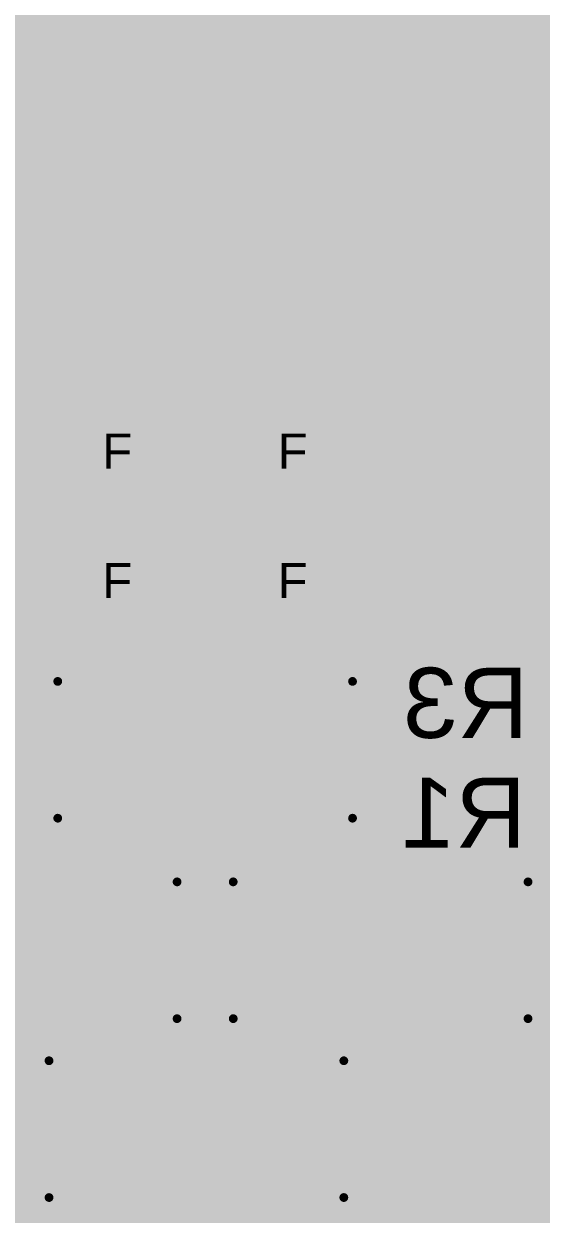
# Model space of a CAD drawing. Header units: inches. Extents: x -38 to 276, y -7 to 269.
# Drawn here: x 19.73 to 27.22, y 101.99 to 119.23 of the extents above; entities that cross this region are included whole.
import ezdxf

# ---------------------------------------------------------------- set-up
doc = ezdxf.new("R2010")
doc.units = ezdxf.units.IN
for name, color, linetype in [('Bottom Layer', 5, 'Continuous'), ('Bottom Overlay', 54, 'Continuous'), ('Bottom Paste', 16, 'Continuous'), ('Bottom Solder', 6, 'Continuous'), ('Drill Drawing', 1, 'Continuous'), ('Multi-Layer', 9, 'Continuous'), ('Top Layer', 1, 'Continuous'), ('Top Overlay', 2, 'Continuous'), ('Top Solder', 216, 'Continuous'), ('Via Holes', 16, 'Continuous')]:
    doc.layers.add(name, color=color, linetype=linetype)
doc.styles.add('Arial', font='', dxfattribs={"height": 0.2})
doc.styles.get('Arial').set_extended_font_data('Arial')

# ---------------------------------------------------------------- blocks, each defined once
blk = doc.blocks.new('R___1206_B_79')
at = {"layer": 'Bottom Layer'}
for points in [[(-2.03199746, 0.889), (-0.50799746, 0.889), (-0.50799746, -0.889), (-2.03199746, -0.889)], [(0.50799746, 0.889), (2.03199746, 0.889), (2.03199746, -0.889), (0.50799746, -0.889)]]:
    blk.add_hatch(color=5, dxfattribs=at).paths.add_polyline_path(points)
at = {"layer": 'Bottom Paste'}
for points in [[(-2.03199746, 0.889), (-0.50799746, 0.889), (-0.50799746, -0.889), (-2.03199746, -0.889)], [(0.50799746, 0.889), (2.03199746, 0.889), (2.03199746, -0.889), (0.50799746, -0.889)]]:
    blk.add_hatch(color=16, dxfattribs=at).paths.add_polyline_path(points)
at = {"layer": 'Bottom Solder'}
for points in [[(-2.13359746, 0.9905999999999999), (-0.40639746, 0.9905999999999999), (-0.40639746, -0.9905999999999999), (-2.13359746, -0.9905999999999999)], [(0.40639746, 0.9905999999999999), (2.13359746, 0.9905999999999999), (2.13359746, -0.9905999999999999), (0.40639746, -0.9905999999999999)]]:
    blk.add_hatch(color=6, dxfattribs=at).paths.add_polyline_path(points)
at = {"layer": 'Bottom Overlay', "const_width": 0.127}
for points in [[(-2.1336, -0.9905999999999999), (-2.1336, 0.9905999999999999)], [(-2.1336, 0.9905999999999999), (2.1336, 0.9905999999999999)], [(2.1336, -0.9905999999999999), (2.1336, 0.9905999999999999)], [(-2.1336, -0.9905999999999999), (2.1336, -0.9905999999999999)]]:
    blk.add_lwpolyline(points, dxfattribs=at)
at = {"layer": 'Bottom Overlay', "const_width": 0.0635}
for points in [[(-2.16535, 0.9905999999999999, 1), (-2.10185, 0.9905999999999999, 1)], [(-2.16535, 0.9905999999999999, 1), (-2.10185, 0.9905999999999999, 1)], [(2.10185, 0.9905999999999999, 1), (2.16535, 0.9905999999999999, 1)], [(2.10185, 0.9905999999999999, 1), (2.16535, 0.9905999999999999, 1)], [(-2.16535, -0.9905999999999999, 1), (-2.10185, -0.9905999999999999, 1)], [(-2.16535, -0.9905999999999999, 1), (-2.10185, -0.9905999999999999, 1)], [(2.10185, -0.9905999999999999, 1), (2.16535, -0.9905999999999999, 1)], [(2.10185, -0.9905999999999999, 1), (2.16535, -0.9905999999999999, 1)]]:
    blk.add_lwpolyline(points, format="xyb", close=True, dxfattribs=at)
blk = doc.blocks.new('R___1206_B_80')
at = {"layer": 'Bottom Layer'}
for points in [[(-2.03199746, 0.889), (-0.50799746, 0.889), (-0.50799746, -0.889), (-2.03199746, -0.889)], [(0.50799746, 0.889), (2.03199746, 0.889), (2.03199746, -0.889), (0.50799746, -0.889)]]:
    blk.add_hatch(color=5, dxfattribs=at).paths.add_polyline_path(points)
at = {"layer": 'Bottom Paste'}
for points in [[(-2.03199746, 0.889), (-0.50799746, 0.889), (-0.50799746, -0.889), (-2.03199746, -0.889)], [(0.50799746, 0.889), (2.03199746, 0.889), (2.03199746, -0.889), (0.50799746, -0.889)]]:
    blk.add_hatch(color=16, dxfattribs=at).paths.add_polyline_path(points)
at = {"layer": 'Bottom Solder'}
for points in [[(-2.13359746, 0.9905999999999999), (-0.40639746, 0.9905999999999999), (-0.40639746, -0.9905999999999999), (-2.13359746, -0.9905999999999999)], [(0.40639746, 0.9905999999999999), (2.13359746, 0.9905999999999999), (2.13359746, -0.9905999999999999), (0.40639746, -0.9905999999999999)]]:
    blk.add_hatch(color=6, dxfattribs=at).paths.add_polyline_path(points)
at = {"layer": 'Bottom Overlay', "const_width": 0.127}
for points in [[(-2.1336, -0.99060254), (-2.1336, 0.9905999999999999)], [(-2.1336, 0.9905999999999999), (2.1336, 0.9905999999999999)], [(2.1336, -0.9905974599999998), (2.1336, 0.9905999999999999)], [(-2.1336, -0.99060254), (2.1336, -0.9905974599999998)]]:
    blk.add_lwpolyline(points, dxfattribs=at)
at = {"layer": 'Bottom Overlay', "const_width": 0.0635}
for points in [[(-2.16535, 0.9905999999999999, 1), (-2.10185, 0.9905999999999999, 1)], [(-2.16535, 0.9905999999999999, 1), (-2.10185, 0.9905999999999999, 1)], [(2.10185, 0.9905999999999999, 1), (2.16535, 0.9905999999999999, 1)], [(2.10185, 0.9905999999999999, 1), (2.16535, 0.9905999999999999, 1)], [(-2.16535, -0.99060254, 1), (-2.10185, -0.99060254, 1)], [(-2.16535, -0.99060254, 1), (-2.10185, -0.99060254, 1)], [(2.10185, -0.9905974599999998, 1), (2.16535, -0.9905974599999998, 1)], [(2.10185, -0.9905974599999998, 1), (2.16535, -0.9905974599999998, 1)]]:
    blk.add_lwpolyline(points, format="xyb", close=True, dxfattribs=at)
blk = doc.blocks.new('R___1206_B_83')
at = {"layer": 'Bottom Layer'}
for points in [[(-2.03199746, 0.889), (-0.50799746, 0.889), (-0.50799746, -0.889), (-2.03199746, -0.889)], [(0.50799746, 0.889), (2.03199746, 0.889), (2.03199746, -0.889), (0.50799746, -0.889)]]:
    blk.add_hatch(color=5, dxfattribs=at).paths.add_polyline_path(points)
at = {"layer": 'Bottom Paste'}
for points in [[(-2.03199746, 0.889), (-0.50799746, 0.889), (-0.50799746, -0.889), (-2.03199746, -0.889)], [(0.50799746, 0.889), (2.03199746, 0.889), (2.03199746, -0.889), (0.50799746, -0.889)]]:
    blk.add_hatch(color=16, dxfattribs=at).paths.add_polyline_path(points)
at = {"layer": 'Bottom Solder'}
for points in [[(-2.13359746, 0.9905999999999999), (-0.40639746, 0.9905999999999999), (-0.40639746, -0.9905999999999999), (-2.13359746, -0.9905999999999999)], [(0.40639746, 0.9905999999999999), (2.13359746, 0.9905999999999999), (2.13359746, -0.9905999999999999), (0.40639746, -0.9905999999999999)]]:
    blk.add_hatch(color=6, dxfattribs=at).paths.add_polyline_path(points)
at = {"layer": 'Bottom Overlay', "const_width": 0.127}
for points in [[(-2.13359746, -0.99060254), (-2.13359746, 0.99060254)], [(-2.13359746, 0.99060254), (2.1336, 0.9905974599999998)], [(2.1336, -0.9905999999999999), (2.1336, 0.9905974599999998)], [(-2.13359746, -0.99060254), (2.1336, -0.9905999999999999)]]:
    blk.add_lwpolyline(points, dxfattribs=at)
at = {"layer": 'Bottom Overlay', "const_width": 0.0635}
for points in [[(-2.16534746, 0.99060254, 1), (-2.10184746, 0.99060254, 1)], [(-2.16534746, 0.99060254, 1), (-2.10184746, 0.99060254, 1)], [(2.10185, 0.9905974599999998, 1), (2.16535, 0.9905974599999998, 1)], [(2.10185, 0.9905974599999998, 1), (2.16535, 0.9905974599999998, 1)], [(-2.16534746, -0.99060254, 1), (-2.10184746, -0.99060254, 1)], [(-2.16534746, -0.99060254, 1), (-2.10184746, -0.99060254, 1)], [(2.10185, -0.9905999999999999, 1), (2.16535, -0.9905999999999999, 1)], [(2.10185, -0.9905999999999999, 1), (2.16535, -0.9905999999999999, 1)]]:
    blk.add_lwpolyline(points, format="xyb", close=True, dxfattribs=at)
blk = doc.blocks.new('R___1206_B_84')
at = {"layer": 'Bottom Layer'}
for points in [[(-2.03199746, 0.889), (-0.50799746, 0.889), (-0.50799746, -0.889), (-2.03199746, -0.889)], [(0.50799746, 0.889), (2.03199746, 0.889), (2.03199746, -0.889), (0.50799746, -0.889)]]:
    blk.add_hatch(color=5, dxfattribs=at).paths.add_polyline_path(points)
at = {"layer": 'Bottom Paste'}
for points in [[(-2.03199746, 0.889), (-0.50799746, 0.889), (-0.50799746, -0.889), (-2.03199746, -0.889)], [(0.50799746, 0.889), (2.03199746, 0.889), (2.03199746, -0.889), (0.50799746, -0.889)]]:
    blk.add_hatch(color=16, dxfattribs=at).paths.add_polyline_path(points)
at = {"layer": 'Bottom Solder'}
for points in [[(-2.13359746, 0.9905999999999999), (-0.40639746, 0.9905999999999999), (-0.40639746, -0.9905999999999999), (-2.13359746, -0.9905999999999999)], [(0.40639746, 0.9905999999999999), (2.13359746, 0.9905999999999999), (2.13359746, -0.9905999999999999), (0.40639746, -0.9905999999999999)]]:
    blk.add_hatch(color=6, dxfattribs=at).paths.add_polyline_path(points)
at = {"layer": 'Bottom Overlay', "const_width": 0.127}
for points in [[(-2.13359746, -0.99060254), (-2.13359746, 0.99060254)], [(-2.13359746, 0.99060254), (2.1336, 0.9905999999999999)], [(2.1336, -0.9905974599999998), (2.1336, 0.9905999999999999)], [(-2.13359746, -0.99060254), (2.1336, -0.9905974599999998)]]:
    blk.add_lwpolyline(points, dxfattribs=at)
at = {"layer": 'Bottom Overlay', "const_width": 0.0635}
for points in [[(-2.16534746, 0.99060254, 1), (-2.10184746, 0.99060254, 1)], [(-2.16534746, 0.99060254, 1), (-2.10184746, 0.99060254, 1)], [(2.10185, 0.9905999999999999, 1), (2.16535, 0.9905999999999999, 1)], [(2.10185, 0.9905999999999999, 1), (2.16535, 0.9905999999999999, 1)], [(-2.16534746, -0.99060254, 1), (-2.10184746, -0.99060254, 1)], [(-2.16534746, -0.99060254, 1), (-2.10184746, -0.99060254, 1)], [(2.10185, -0.9905974599999998, 1), (2.16535, -0.9905974599999998, 1)], [(2.10185, -0.9905974599999998, 1), (2.16535, -0.9905974599999998, 1)]]:
    blk.add_lwpolyline(points, format="xyb", close=True, dxfattribs=at)
blk = doc.blocks.new('KN151M45025_30A_153')
at = {"layer": 'Bottom Layer'}
h = blk.add_hatch(color=5, dxfattribs=at)
edge = h.paths.add_edge_path()
edge.add_arc((-4.999989999999999, 0), 1.89999874, 0, 360)
h = blk.add_hatch(color=5, dxfattribs=at)
edge = h.paths.add_edge_path()
edge.add_arc((4.99998746, 0), 1.89999874, 0, 360)
at = {"layer": 'Bottom Solder'}
h = blk.add_hatch(color=6, dxfattribs=at)
edge = h.paths.add_edge_path()
edge.add_arc((-4.999989999999999, 0), 1.94999864, 0, 360)
h = blk.add_hatch(color=6, dxfattribs=at)
edge = h.paths.add_edge_path()
edge.add_arc((4.99998746, 0), 1.94999864, 0, 360)
at = {"layer": 'Multi-Layer'}
h = blk.add_hatch(color=9, dxfattribs=at)
edge = h.paths.add_edge_path()
edge.add_arc((-4.999989999999999, 0), 1.89999874, 0, 360)
h = blk.add_hatch(color=9, dxfattribs=at)
edge = h.paths.add_edge_path()
edge.add_arc((4.99998746, 0), 1.89999874, 0, 360)
at = {"layer": 'Top Layer'}
h = blk.add_hatch(color=1, dxfattribs=at)
edge = h.paths.add_edge_path()
edge.add_arc((-4.999989999999999, 0), 1.89999874, 0, 360)
h = blk.add_hatch(color=1, dxfattribs=at)
edge = h.paths.add_edge_path()
edge.add_arc((4.99998746, 0), 1.89999874, 0, 360)
at = {"layer": 'Top Overlay'}
for points in [[(6.1000132, 6.600012199999999), (9.084513199999998, 9.584512199999999), (9.78301574, 8.88601474), (6.79851066, 5.90151474)], [(6.14299, 1.27), (3.85699, 1.27), (3.85699, 2.794), (6.14299, 2.794)]]:
    blk.add_hatch(color=2, dxfattribs=at).paths.add_polyline_path(points)
at = {"layer": 'Top Solder'}
h = blk.add_hatch(color=216, dxfattribs=at)
edge = h.paths.add_edge_path()
edge.add_arc((-4.999989999999999, 0), 1.94999864, 0, 360)
h = blk.add_hatch(color=216, dxfattribs=at)
edge = h.paths.add_edge_path()
edge.add_arc((4.99998746, 0), 1.94999864, 0, 360)
at = {"layer": 'Top Overlay', "const_width": 0.127}
for points in [[(12.419838, 0, 1), (-12.579858, 0, 1)], [(3.79349, 2.921, 1), (3.92049, 2.921, 1)], [(3.79349, 2.921, 1), (3.92049, 2.921, 1)], [(6.07949254, 2.921, 1), (6.206492539999999, 2.921, 1)], [(6.07949254, 2.921, 1), (6.206492539999999, 2.921, 1)]]:
    blk.add_lwpolyline(points, format="xyb", close=True, dxfattribs=at)
blk.add_lwpolyline([(0.04445762, 9.99744, -228.200389399901), (-0.13080492, 9.999979999999999)], format="xyb", dxfattribs=at)
at = {"layer": 'Top Overlay', "const_width": 0.254}
for points in [[(3.85699, 2.921), (3.85699, 1.27)], [(3.85699, 2.921), (6.14299254, 2.921)], [(6.14299254, 2.921), (6.14299, 1.27)]]:
    blk.add_lwpolyline(points, dxfattribs=at)

msp = doc.modelspace()

# ---------------------------------------------------------------- hatches: boundary and pattern name
at = {"layer": 'Bottom Layer'}
msp.add_hatch(color=5, dxfattribs=at).paths.add_polyline_path([(49.47251726, 121.12511208), (49.58761736, 121.04820342), (49.66452602, 120.93310332), (49.69111474, 120.79943074), (49.69083788, 120.7973327), (49.69083788, 102.27364864), (49.69157447999999, 102.26805556), (49.66110209999999, 102.11486562), (49.57115816, 101.98025578), (49.43654832, 101.89031184), (49.28335838, 101.85983946), (49.27776529999999, 101.86057606), (47.26595068, 101.86057606), (47.22792688, 101.89859986), (46.99807466, 102.0313047), (46.74170738, 102.099999), (46.4762977, 102.099999), (46.21993042, 102.0313047), (45.9900782, 101.89859986), (45.80240267999999, 101.71092434), (45.66969784, 101.48107212), (45.60100354, 101.22470484), (45.60100354, 100.95929516), (45.66969784, 100.70292788), (45.80240267999999, 100.47307566), (45.9900782, 100.28540014), (46.14777917999999, 100.1943513), (46.11374825999999, 100.0673513), (45.339, 100.0673513), (45.339, 100.2026825), (43.053, 100.2026825), (43.053, 100.0833533), (41.41267561999999, 100.0833533), (41.41179678, 100.08547674), (41.40967334, 100.08635558), (41.40967334, 100.30259594), (42.061003, 100.30259594), (42.061003, 105.12859594), (38.96500208, 105.12859594), (38.96500208, 100.30259594), (39.61633174, 100.30259594), (39.61633174, 100.076), (39.61539702, 100.076), (39.64973274, 99.72738754), (39.7514191, 99.39217357999999), (39.91654704, 99.08323845999999), (40.13877418, 98.81245414), (40.4095585, 98.590227), (40.71849362, 98.42509906), (41.05370758, 98.32341269999999), (41.40232003999999, 98.28907697999999), (41.40232003999999, 98.2900117), (43.053, 98.2900117), (43.053, 98.17068249999998), (45.339, 98.17068249999998), (45.339, 98.2740097), (47.85257384, 98.2740097), (47.85499954, 98.26568104), (47.75972668, 98.1386785), (47.0269951, 98.1386785), (47.0269951, 97.16199261999999), (46.89999256, 97.06454044), (46.76858566, 97.09975245999999), (46.50317597999999, 97.09975245999999), (46.2468087, 97.03105816), (46.01695648, 96.89835332), (45.82928096, 96.7106778), (45.69657612, 96.48082558), (45.62788182, 96.2244583), (45.62788182, 95.95904861999999), (45.69657612, 95.70268134), (45.82928096, 95.47282912), (46.01695648, 95.28515359999999), (46.2468087, 95.15244875999998), (46.39504056, 95.11273077999999), (46.43695818, 95.09536734), (46.4819365, 95.0894466), (46.50317597999999, 95.08375446), (46.52516222, 95.08375446), (46.63588082, 95.0691774), (46.74659942, 95.08375446), (46.76858566, 95.08375446), (46.78982514, 95.0894466), (46.83480346, 95.09536734), (46.87672108, 95.11273077999999), (47.02495294, 95.15244875999998), (47.1340053, 95.21541027999999), (47.24399237999999, 95.15191028), (47.24399237999999, 94.6212992), (46.38030601999999, 94.6212992), (46.38030601999999, 91.82729919999998), (49.13699342, 91.82729919999998), (49.13699342, 90.06288058), (50.95299181999999, 90.06288058), (50.95299181999999, 90.25229345999999), (51.40641992, 90.25229345999999), (51.40641992, 90.13186952), (53.31141992, 90.13186952), (53.31141992, 91.33632736), (54.49386612, 91.33632736), (54.49386612, 90.13183649999999), (56.39886611999999, 90.13183649999999), (56.39886611999999, 90.18821433999999), (57.82277741999999, 90.18821433999999), (57.85964551999999, 90.06668296), (57.8374002, 90.05181888), (57.80132712, 90.01574579999999), (57.75891166, 89.98740448), (57.5820159, 89.81051126), (54.49358418, 86.72207954), (54.34662993999999, 86.58888955999998), (54.00680588, 86.3618288), (53.64104334, 86.21032541999999), (53.24018308, 86.13058973999999), (53.04211134000001, 86.120859), (42.78003382, 86.120859), (42.72742787999999, 86.24785899999999), (42.955464, 86.47589511999999), (43.218989, 86.87028853999999), (43.4005101, 87.30851727999999), (43.49304737999999, 87.77373605999999), (43.49304737999999, 88.2480709), (43.4005101, 88.71328967999999), (43.218989, 89.15151841999999), (42.955464, 89.54591183999999), (42.62005953999999, 89.8813163), (42.22566611999999, 90.1448413), (41.78743738, 90.3263624), (41.3222186, 90.41889968), (40.84788376, 90.41889968), (40.38266498, 90.3263624), (39.94443623999999, 90.1448413), (39.55004281999999, 89.8813163), (39.21463836, 89.54591183999999), (38.95111336, 89.15151841999999), (38.76959226, 88.71328967999999), (38.67705497999999, 88.2480709), (38.67705497999999, 87.77373605999999), (38.76959226, 87.30851727999999), (38.95111336, 86.87028853999999), (39.21463836, 86.47589511999999), (39.44267447999999, 86.24785899999999), (39.39006853999999, 86.120859), (34.2978105, 86.120859), (34.22464833999999, 86.12445056), (34.06892602, 86.15542586), (33.93406471999999, 86.21128808), (33.81270352, 86.29237758), (33.7094703, 86.3956108), (33.6283808, 86.516972), (33.57251858, 86.65183329999999), (33.54154328, 86.80755561999999), (33.53795172, 86.88072285999999), (33.5379441, 106.17197968), (33.53794918, 106.32208098), (33.52799746, 106.37211644), (33.528, 106.42313488), (33.4694403, 106.71757168), (33.44991786, 106.76470646), (33.43996614, 106.81474192), (33.32508702, 107.09209468), (33.29674062, 107.13451776), (33.27722072, 107.18164492), (33.11043669999999, 107.43125834), (33.07436616, 107.46732888), (33.0460223, 107.50974942), (32.83374687999999, 107.72202484), (32.79132888, 107.7503687), (32.75525326, 107.78644178), (32.50564238, 107.95322326), (32.45851013999999, 107.9727457), (32.41609214, 108.00108702), (32.31001666, 108.0450214), (32.3352795, 108.17202394), (46.06427922, 108.1720214), (46.19186595999999, 108.17201632), (46.26660545999999, 108.18185374), (46.34182248, 108.18678134), (46.59209376, 108.23655772), (46.66347792, 108.26078678), (46.7362794, 108.28029398), (46.97203204, 108.37794174), (47.0372948, 108.4156201), (47.10491214, 108.44896522), (47.31708088, 108.59073278), (47.37375082, 108.64043042), (47.43355258, 108.68631806), (47.61398655999999, 108.8667495), (47.6598742, 108.9265538), (47.7095693, 108.98321866), (47.85133432, 109.19538994), (47.88467436, 109.26299204), (47.92236034, 109.32827004), (48.0200081, 109.56402014), (48.03951275999999, 109.636814), (48.06374436, 109.70820324), (48.11352328, 109.95847198), (48.11845342, 110.03370424), (48.1282883, 110.10843612), (48.12828321999999, 110.23602286), (48.1282883, 116.205), (48.1265484, 116.21821816), (48.12782856, 116.23144648), (48.12211864, 116.39726784), (48.10971582, 116.47161618), (48.10219742, 116.54662492), (48.02628952, 116.86966466), (47.99962206, 116.94015474), (47.9776155, 117.01225518), (47.84014561999999, 117.31427896), (47.8002346, 117.37821838), (47.76459078, 117.44462668), (47.57084212, 117.71402924), (47.519209, 117.76897198), (47.47130205999999, 117.82714052), (47.22871682, 118.05356628), (47.1673809, 118.0973635), (47.10902948, 118.14508248), (46.826932, 118.31983194), (46.75821484, 118.35082502), (46.69168715999999, 118.3862377), (46.38091562, 118.5025951), (46.30750199999999, 118.51958008), (46.2353152, 118.5413428), (45.90781775999999, 118.5948352), (45.83245596, 118.597172), (45.75744976, 118.60442878), (45.60489482, 118.59917098), (27.19886102, 118.59917606), (27.19882292, 118.59917098), (27.04814758, 118.59917352), (26.9734284, 118.58933864), (26.89819106, 118.58440596), (26.60253252, 118.5255948), (26.53114836, 118.5013632), (26.45835704, 118.48185854), (26.17985366, 118.36649936), (26.11458074, 118.32881592), (26.0469761, 118.29547588), (25.79632636, 118.1279959), (25.73965388, 118.07829572), (25.67986482, 118.03241824), (25.46670547999999, 117.81926144), (25.420828, 117.75947238), (25.3711202, 117.70279228), (25.20364276, 117.45214508), (25.1703078, 117.38454806), (25.13261674, 117.31926498), (25.01725756, 117.0407616), (24.99774528, 116.96794742), (24.9735213, 116.8965785), (24.91471268, 116.6009225), (24.90978254, 116.52570802), (24.89994512, 116.45098376), (24.89994512, 116.30026016), (24.89994512, 110.6305763), (24.89994512, 110.46412756), (24.90978508, 110.3893906), (24.91471268, 110.31418882), (24.93370172, 110.218728), (24.8260362, 110.109), (19.81200508, 110.109), (19.81200508, 107.31500254), (19.81200254, 107.31500254), (19.76886318, 107.2058689), (17.27201016, 107.2058689), (17.27201016, 106.1842936), (12.9539365, 106.1842936), (12.9539365, 106.3041689), (12.95381458, 106.3041689), (12.95381458, 108.05667238), (11.37343674, 108.05667238), (11.37343674, 108.86687142), (11.61881598, 108.86687142), (11.61881598, 109.81687206), (11.61881598, 110.49404368), (11.63764246, 110.51286762), (11.68627076, 110.52589782), (11.73618938, 110.53246626), (11.78276282, 110.55175502), (11.83144192, 110.56479792), (11.87581826, 110.5831799), (12.00281826, 110.50287018), (12.00281826, 108.86687142), (14.23881582, 108.86687142), (14.23881582, 108.91629474), (16.25158294, 108.91629474), (16.25158294, 108.91166178), (16.70570446, 108.95638864), (17.14237618, 109.08885218), (17.54481378, 109.3039597), (17.89755374, 109.59344604), (18.18704008, 109.946186), (18.4021476, 110.3486236), (18.53461114, 110.78529532), (18.579338, 111.23941684), (18.57470504, 111.23941684), (18.57470504, 113.2150009), (19.95699336, 113.2150009), (19.95699336, 115.1309991), (19.7425691, 115.1309991), (19.7425691, 120.84026632), (19.74271642, 120.84026632), (19.76639176, 120.95928564), (19.83380844, 121.0601846), (19.9347074, 121.12760128), (20.05372672, 121.15127662), (20.05372672, 121.15142394), (49.33674664, 121.15142394), (49.33884467999999, 121.1517008)])
h = msp.add_hatch(color=5, dxfattribs=at)
edge = h.paths.add_edge_path()
edge.add_arc((27.19886281605377, 116.3002583639462), 1.530341636054822, 90.00006724400521, 179.999932755995, ccw=False)
edge.add_line((27.19886102, 117.8306), (45.61810282, 117.8306))
edge.add_arc((45.67611681664724, 116.1470052393801), 1.684593999097036, 1.9728858924630117, 91.97354052918979, ccw=False)
edge.add_line((47.35971224, 116.205), (47.35971224, 110.23599492))
edge.add_arc((46.06434959582116, 110.2359601041081), 1.295362644646722, -90.00165230246682, 0.0015399576905110735, ccw=False)
edge.add_line((46.06431223999999, 108.94059746), (27.35849748, 108.9406))
edge.add_arc((27.35849748, 110.6305763), 1.6899763, 180, 270, ccw=False)
edge.add_line((25.66852118, 110.6305763), (25.66852118, 116.30026016))
h = msp.add_hatch(color=5, dxfattribs=at)
edge = h.paths.add_edge_path()
edge.add_arc((21.08200508, 113.08950458), 0.499999, 0, 360)
h = msp.add_hatch(color=5, dxfattribs=at)
edge = h.paths.add_edge_path()
edge.add_arc((23.622, 113.08950458), 0.499999, 0, 360)
h = msp.add_hatch(color=5, dxfattribs=at)
edge = h.paths.add_edge_path()
edge.add_arc((21.08200508, 111.21329802), 0.499999, 0, 360)
h = msp.add_hatch(color=5, dxfattribs=at)
edge = h.paths.add_edge_path()
edge.add_arc((23.622, 111.21329802), 0.499999, 0, 360)
h = msp.add_hatch(color=5, dxfattribs=at)
h.paths.add_polyline_path([(26.57967252, 107.69599238), (31.49598984, 107.69599492), (31.49599492, 107.6959873), (31.49599746, 107.69598984), (31.64609622, 107.69599492), (31.94053302, 107.63743776), (32.21788831999999, 107.52255864), (32.4674992, 107.35577716), (32.67977462, 107.14350174), (32.84655864, 106.89388832), (32.96143776, 106.61653556), (33.01999746, 106.32209876), (33.01999238, 106.17199746), (33.02, 86.86799746), (33.02608838, 86.74399212), (33.0744703, 86.50075663999999), (33.16937486, 86.2716334), (33.30715716, 86.06542857999999), (33.4825213, 85.89006443999999), (33.68872612, 85.75228213999999), (33.91784936, 85.65737758), (34.16108483999999, 85.60899565999999), (34.2850851, 85.60290728), (53.05480372, 85.60290728), (53.3037669, 85.61513738), (53.79212508, 85.71227714), (54.25214955999999, 85.90282539999998), (54.66616194, 86.17945934), (54.85085296, 86.34685295999999), (57.94826358, 89.44426358), (58.12515933999999, 89.62115933999999), (58.54117323999999, 89.89913186), (59.0034253, 90.09060214), (59.49414822, 90.1882118), (59.74431535999999, 90.18820926), (81.9863994, 90.18821433999999), (81.9863994, 78.26601821999999), (71.12207772, 78.26601821999999), (70.87191057999999, 78.26601568), (70.3811902, 78.36362788), (69.91894068, 78.55509561999999), (69.50292678, 78.83306814), (68.30794568, 80.02804924), (68.30794313999999, 80.0280467), (68.1232572, 80.19545047999999), (67.7092499, 80.47209458), (67.24922034, 80.66264029999999), (66.76085708, 80.7597699), (66.51189135999999, 80.77198729999999), (30.44987814, 80.772), (30.30274102, 80.77199746), (30.0141259, 80.829404), (29.74225954, 80.94201235999999), (29.49758388, 81.10549692), (29.28950454, 81.31357625999999), (29.12601744, 81.55824937999999), (29.01340653999999, 81.83011828), (28.95599746, 82.11873086), (28.956, 82.26586543999998), (28.956, 94.488), (28.95600254, 94.488), (28.95599746, 94.48800254), (28.95598984, 94.48809906), (28.95110796, 94.58758324), (28.94763324, 94.60503557999999), (28.91225103999999, 94.78292701999999), (28.83603072, 94.96693986), (28.72537816, 95.13254278), (28.58454278, 95.27337816), (28.41893478, 95.38403071999998), (28.23492448, 95.46024849999999), (28.03957816, 95.49910034), (27.93999238, 95.50398983999999), (26.416, 95.50399999999999), (26.31592908, 95.50399746), (26.11963788, 95.5430398), (25.93473858, 95.61962842), (25.76833048, 95.73081692), (25.62681438, 95.87233301999999), (25.51562588, 96.03873858), (25.43903726, 96.22364042), (25.39999492, 96.41992907999999), (25.39999746, 96.51999746), (25.39999746, 106.51631224), (25.4, 106.51631732), (25.4019812, 106.6424969), (25.44532376, 106.86041874), (25.53424662, 107.07510716), (25.6633472, 107.26832496), (25.82766488, 107.4326401), (26.02088014, 107.56174068), (26.23556856, 107.65066608), (26.46348276, 107.69599746)])
h.paths.add_polyline_path([(65.08236665999999, 86.46078212), (64.71163333999999, 86.46078212), (64.35353398, 86.36482854), (64.03247035999999, 86.17946187999999), (63.77032204, 85.91731356), (63.58495538, 85.59624993999999), (63.48900179999999, 85.23815058), (63.48900179999999, 84.86741726), (63.58495538, 84.5093179), (63.77032204, 84.18825428), (64.03247035999999, 83.92610595999999), (64.35353398, 83.7407393), (64.71163333999999, 83.64478572), (65.08236665999999, 83.64478572), (65.44046601999999, 83.7407393), (65.76152963999999, 83.92610595999999), (66.02367796, 84.18825428), (66.20904462, 84.5093179), (66.3049982, 84.86741726), (66.3049982, 85.23815058), (66.20904462, 85.59624993999999), (66.02367796, 85.91731356), (65.76152963999999, 86.17946187999999), (65.44046601999999, 86.36482854)], flags=0)
at = {"layer": 'Top Layer'}
h = msp.add_hatch(color=1, dxfattribs=at)
h.paths.add_polyline_path([(48.354996, 100.7194455), (47.65704464, 100.7194455), (47.57973212, 100.82020222), (47.61700154, 100.95929516), (47.61700154, 101.22470484), (47.54830724, 101.48107212), (47.4156024, 101.71092434), (47.22792688, 101.89859986), (46.99807466, 102.0313047), (46.74170738, 102.099999), (46.4762977, 102.099999), (46.21993042, 102.0313047), (45.9900782, 101.89859986), (45.80240267999999, 101.71092434), (45.66969784, 101.48107212), (45.60100354, 101.22470484), (45.60100354, 100.95929516), (45.63827295999999, 100.82020222), (45.56096044, 100.7194455), (11.11535496, 100.7194455), (11.01499702, 100.78376846), (11.01499702, 117.3100016), (11.01499702, 119.9259984), (11.01499702, 120.523), (48.35499346, 120.523)])
h.paths.add_polyline_path([(28.93916742, 115.73467074), (28.46483258, 115.73467074), (27.9996138, 115.64213346), (27.56138506, 115.46061236), (27.16699164, 115.19708736), (26.83158464, 114.86168036), (26.56805964, 114.46728694), (26.38653854, 114.0290582), (26.29400126, 113.56383942), (26.29400126, 113.08950458), (26.38653854, 112.6242858), (26.56805964, 112.18605706), (26.83158464, 111.79166364), (27.16699164, 111.45625664), (27.56138506, 111.19273164), (27.9996138, 111.01121054), (28.46483258, 110.91867326), (28.93916742, 110.91867326), (29.4043862, 111.01121054), (29.84261494, 111.19273164), (30.23700836, 111.45625664), (30.57241536, 111.79166364), (30.83594036, 112.18605706), (31.01746146, 112.6242858), (31.10999873999999, 113.08950458), (31.10999873999999, 113.56383942), (31.01746146, 114.0290582), (30.83594036, 114.46728694), (30.57241536, 114.86168036), (30.23700836, 115.19708736), (29.84261494, 115.46061236), (29.4043862, 115.64213346)], flags=0)
h.paths.add_polyline_path([(46.40678298, 112.149001), (46.04921702, 112.149001), (45.70383289999999, 112.05645356), (45.39417134, 111.87767058), (45.14133212, 111.62483136), (44.96254914, 111.3151698), (44.8700017, 110.96978568), (44.8700017, 110.61221972), (44.96254914, 110.2668356), (45.14133212, 109.95717404), (45.39417134, 109.70433482), (45.70383289999999, 109.52555184), (46.04921702, 109.4330044), (46.40678298, 109.4330044), (46.75216709999999, 109.52555184), (47.06182866, 109.70433482), (47.31466788, 109.95717404), (47.49345086, 110.2668356), (47.5859983, 110.61221972), (47.5859983, 110.96978568), (47.49345086, 111.3151698), (47.31466788, 111.62483136), (47.06182866, 111.87767058), (46.75216709999999, 112.05645356)], flags=0)
h.paths.add_polyline_path([(28.93916742, 105.73469328), (28.46483258, 105.73469328), (27.9996138, 105.642156), (27.56138506, 105.4606349), (27.16699164, 105.1971099), (26.83158464, 104.8617029), (26.56805964, 104.46730948), (26.38653854, 104.02908074), (26.29400126, 103.56386196), (26.29400126, 103.08952712), (26.38653854, 102.62430834), (26.56805964, 102.1860796), (26.83158464, 101.79168618), (27.16699164, 101.45627918), (27.56138506, 101.19275418), (27.9996138, 101.01123308), (28.46483258, 100.9186958), (28.93916742, 100.9186958), (29.4043862, 101.01123308), (29.84261494, 101.19275418), (30.23700836, 101.45627918), (30.57241536, 101.79168618), (30.83594036, 102.1860796), (31.01746146, 102.62430834), (31.10999873999999, 103.08952712), (31.10999873999999, 103.56386196), (31.01746146, 104.02908074), (30.83594036, 104.46730948), (30.57241536, 104.8617029), (30.23700836, 105.1971099), (29.84261494, 105.4606349), (29.4043862, 105.642156)], flags=0)
h = msp.add_hatch(color=1, dxfattribs=at)
edge = h.paths.add_edge_path()
edge.add_arc((21.08200508, 113.08950458), 0.499999, 0, 360)
h = msp.add_hatch(color=1, dxfattribs=at)
edge = h.paths.add_edge_path()
edge.add_arc((23.622, 113.08950458), 0.499999, 0, 360)
h = msp.add_hatch(color=1, dxfattribs=at)
edge = h.paths.add_edge_path()
edge.add_arc((21.08200508, 111.21329802), 0.499999, 0, 360)
h = msp.add_hatch(color=1, dxfattribs=at)
edge = h.paths.add_edge_path()
edge.add_arc((23.622, 111.21329802), 0.499999, 0, 360)
at = {"layer": 'Via Holes'}
h = msp.add_hatch(color=7, dxfattribs=at)
edge = h.paths.add_edge_path()
edge.add_arc((21.08200508, 113.08950458), 0.2499995, 0, 360)
h = msp.add_hatch(color=7, dxfattribs=at)
edge = h.paths.add_edge_path()
edge.add_arc((23.622, 113.08950458), 0.2499995, 0, 360)
h = msp.add_hatch(color=7, dxfattribs=at)
edge = h.paths.add_edge_path()
edge.add_arc((21.08200508, 111.21329802), 0.2499995, 0, 360)
h = msp.add_hatch(color=7, dxfattribs=at)
edge = h.paths.add_edge_path()
edge.add_arc((23.622, 111.21329802), 0.2499995, 0, 360)

# ---------------------------------------------------------------- linework, layer by layer
at = {"layer": 'Bottom Layer', "const_width": 1.27}
for points in [[(21.08200508, 105.8088689), (21.08200508, 108.712)], [(23.62200254, 105.8088689), (23.62200254, 108.712)], [(18.54201016, 103.21802826), (20.95579248, 103.21802826)], [(23.4957874, 100.75419016), (23.4957874, 103.21802826)]]:
    msp.add_lwpolyline(points, dxfattribs=at)
at = {"layer": 'Bottom Layer', "const_width": 0.635}
for points in [[(20.76450508, 108.712, 1), (21.39950508, 108.712, 1)], [(23.30450254, 108.712, 1), (23.93950254, 108.712, 1)], [(20.76450508, 105.8088689, 1), (21.39950508, 105.8088689, 1)], [(23.30450254, 105.8088689, 1), (23.93950254, 105.8088689, 1)], [(20.63829248, 103.21802826, 1), (21.27329248, 103.21802826, 1)], [(23.1782874, 103.21802826, 1), (23.8132874, 103.21802826, 1)]]:
    msp.add_lwpolyline(points, format="xyb", close=True, dxfattribs=at)

# ---------------------------------------------------------------- block references
at = {"rotation": 90}
msp.add_blockref('KN151M45025_30A_153', (28.70199999999999, 108.32668454), dxfattribs=at)
for name, p in [('R___1206_B_83', (22.35200254, 108.712)), ('R___1206_B_80', (19.81200762, 105.8088689)), ('R___1206_B_84', (24.892, 105.8088689)), ('R___1206_B_79', (22.22578994, 103.21802826))]:
    msp.add_blockref(name, p)

# ---------------------------------------------------------------- texts
at = {"layer": 'Bottom Overlay', "style": 'Arial', "text_generation_flag": 2}
for s, p in [('R3', (27.03076128, 108.88437456)), ('R1', (26.99780986, 107.2939688))]:
    msp.add_text(s, height=1.016, dxfattribs=at).set_placement(p)
at = {"layer": 'Drill Drawing', "style": 'Arial'}
for p in [(20.86192678, 112.7847884), (23.4019217, 112.7847884), (20.86192678, 110.90858184), (23.4019217, 110.90858184)]:
    msp.add_text('F', height=0.508, dxfattribs=at).set_placement(p)

doc.saveas('drawing.dxf')
